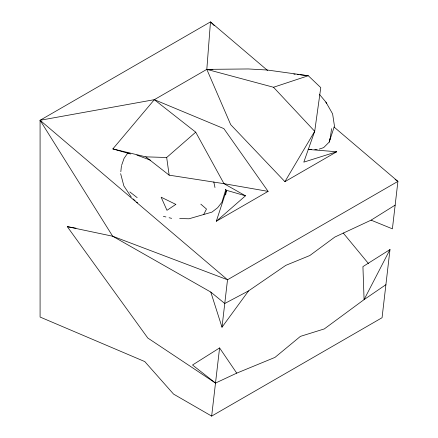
<?xml version="1.0" encoding="UTF-8"?>
<svg xmlns="http://www.w3.org/2000/svg" width="438" height="438" viewBox="0 0 438 438"><rect width="100%" height="100%" fill="white"/><g stroke="black" fill="none" stroke-linecap="round" stroke-linejoin="round"><path stroke-width="0.66" d="M120.833 171.729L121.414 165.925M267.596 70.496L210.481 21.9L40.082 120.28L40.082 317.041L144.781 361.58L173.568 394.107L211.658 416.1L219.591 347.931L192.528 365.002L215.501 383.069L236.739 373.138L274.96 357.403L300.413 336.373L324.29 328.922L364.087 299.614L385.9 284.689M395.158 205.11L371.079 220.155L334.829 237.057L309.819 255.524L285.811 265.351L248.554 290.898L222 327.219L227.519 279.762L397.918 181.381L334.052 127.042M389.99 249.55L364.087 299.614L362.927 266.627L389.99 249.55L382.062 317.72L211.658 416.1M331.561 128.668L330.361 137.521L329.228 142.054L323.649 147.628L319.121 149.139M225.669 194.932L226.446 190.295L225.395 189.435M330.121 138.375L329.228 142.054L334.457 126.056L332.612 113.88L325.899 102.087L319.324 94.23M225.833 189.566L221.902 202.257L217.637 207.732L211.943 212.118L189.024 218.781L179.662 218.546M216.295 221.283L226.446 190.295L245.488 195.802L216.295 221.283L268.094 191.379L223.856 128.608L154.335 99.672L40.082 120.28L112.675 236.224L210.787 292.069L224.76 303.49L248.554 290.898M121.633 165.296L124.069 158.359L127.699 153.158L129.637 153.267M203.736 214.505L206.479 209.041L200.818 204.152M214.341 25.771L210.481 21.9L206.818 69.368L230.7 124.655L284.919 181.666L314.703 131.301L320.769 87.627L308.292 75.73L267.24 70.009L248.346 68.958L206.818 69.368L154.335 99.672L112.862 148.915L130.595 154.001M112.862 148.915L145.783 156.848L166.681 157.494L195.72 132.172L154.335 99.672M284.919 181.666L336.723 151.756L308.095 149.44M212.884 69.428L206.818 69.368L273.509 87.261L308.292 75.73L300.397 74.843M336.723 151.756L303.802 162.137L314.703 131.301L273.509 87.261M314.758 149.55L317.249 149.314M308.215 149.232L311.549 149.588M293.821 74.104L295.135 74.252M297.106 74.471L299.083 74.695M145.783 156.848L169.156 175.162L223.993 183.675L268.094 191.379M215.501 383.069L147.792 338.021L67.277 226.649L75.971 228.214M67.277 226.649L112.675 236.224L227.519 279.762L40.082 120.28M163.379 216.345L165.92 216.958M169.095 217.73L171.636 218.348M136.82 155.079L150.617 160.259M371.079 220.155L392.399 228.839L397.918 181.381L395.092 179.471M245.488 195.802L223.993 183.675L195.72 132.172M129.851 191.926L137.182 197.648M133.13 198.923L135.134 200.681M136.634 202L137.636 202.876M343.211 232.989L368.478 263.588M219.591 347.931L236.739 373.138M131.258 197.051L123.85 185.887L120.642 173.662M325.899 102.087L326.37 103.313M210.787 292.069L222 327.219M213.804 181.951L214.976 187.524M166.681 157.494L169.156 175.162M175.835 204.393L166.966 210.311L161.146 197.204L175.835 204.393"/></g></svg>
